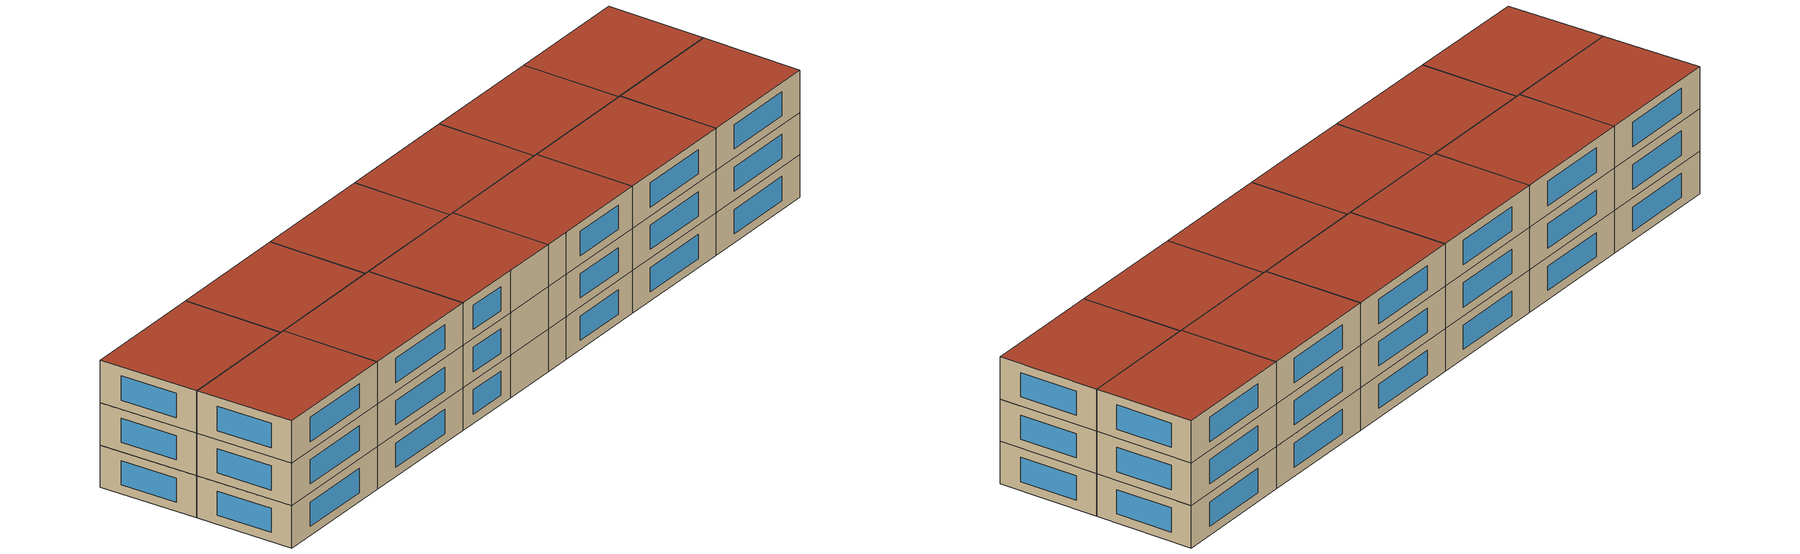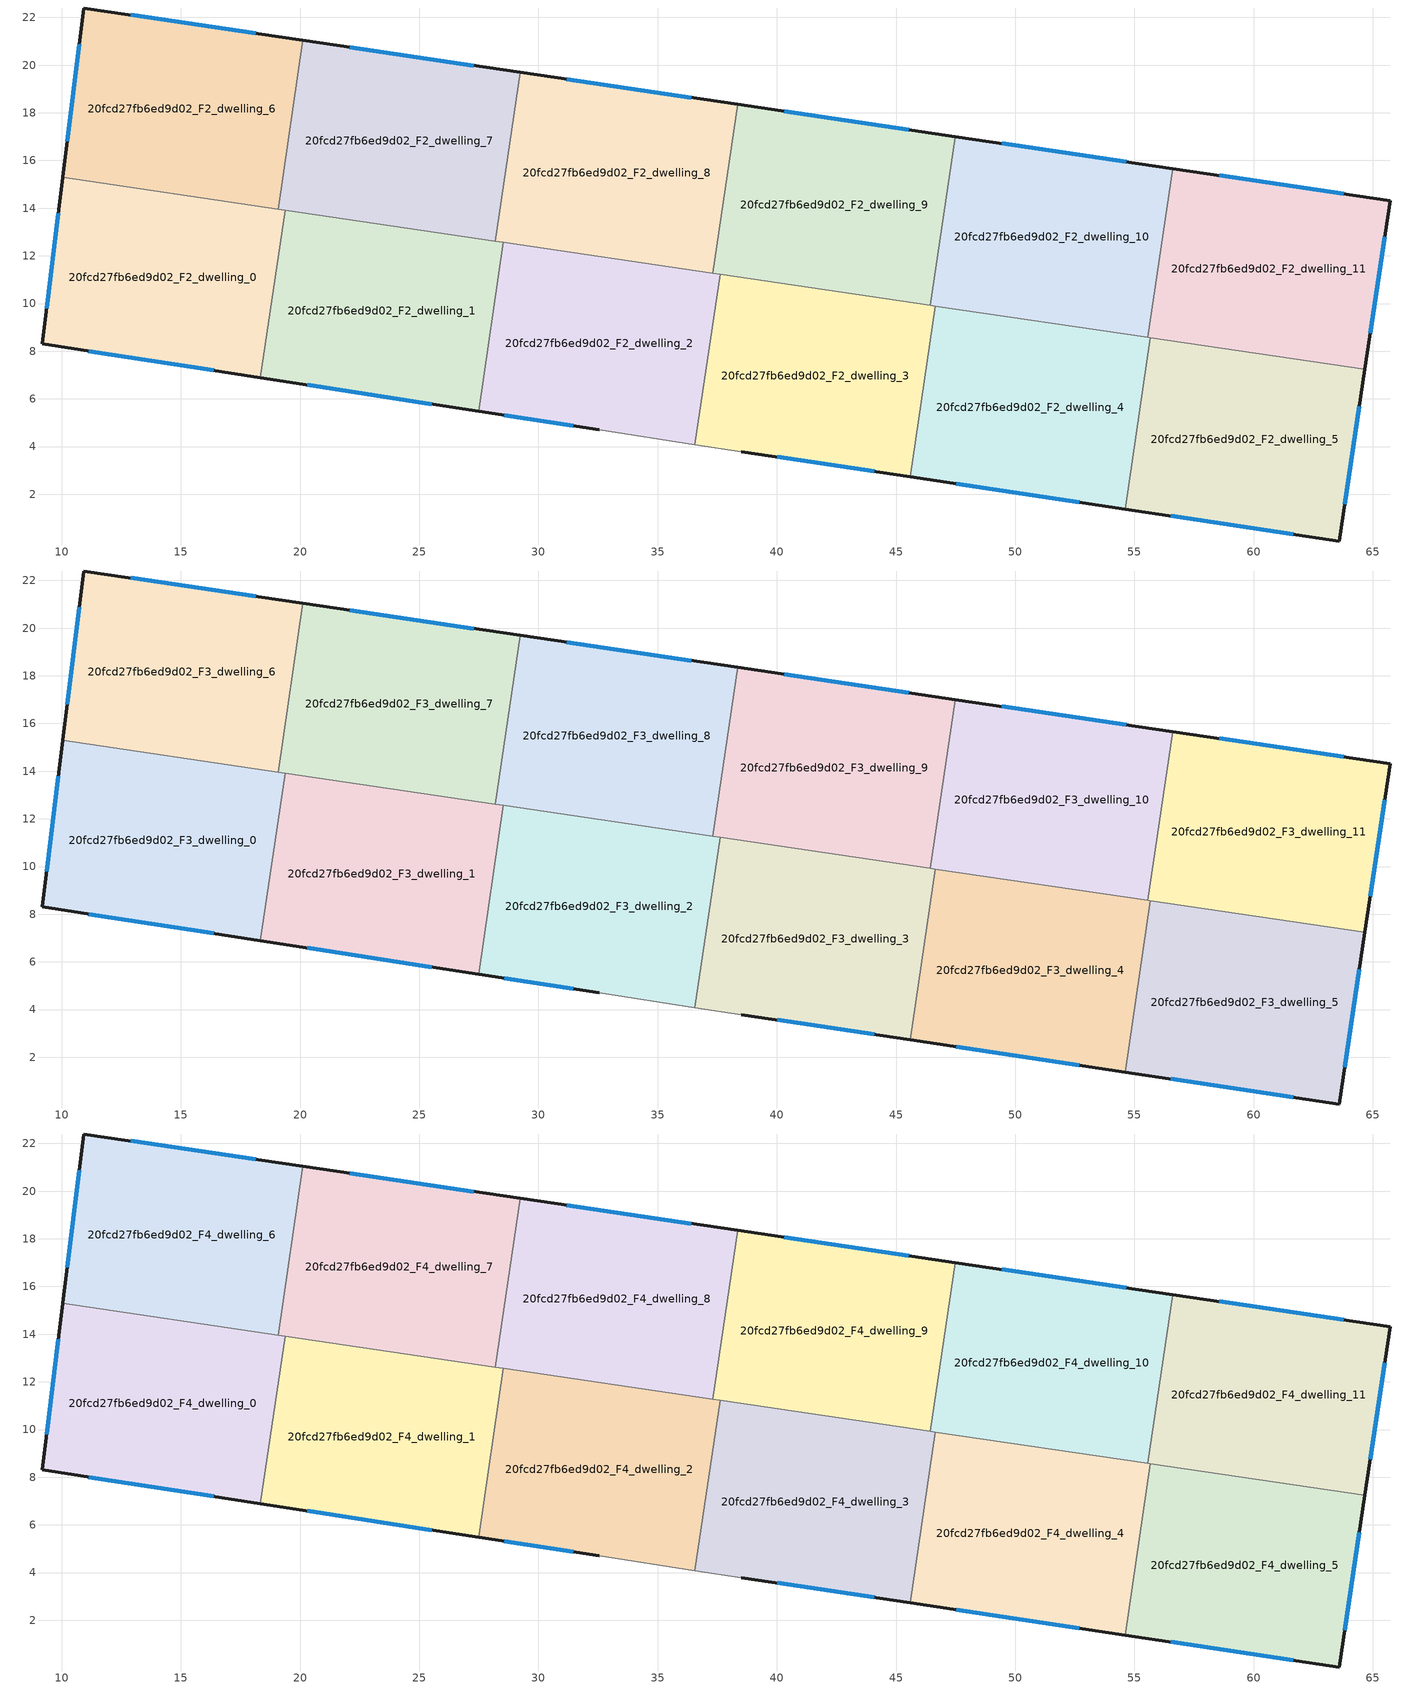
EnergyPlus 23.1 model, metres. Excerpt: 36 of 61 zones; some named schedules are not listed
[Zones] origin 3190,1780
20fcd27fb6ed9d02_F2_dwelling_0
 floor to 20fcd27fb6ed9d02_F1_dwelling_0 (EU_floor_Construction): 19.37,13.91 18.34,6.89 9.18,8.31 10.04,15.29 z6
 wall outside (EU_wall_Construction): 10.04,15.29 9.18,8.31 18.34,6.89 z6:9
 wall to 20fcd27fb6ed9d02_F2_dwelling_1 (EU_wall_Construction): 18.34,6.89 19.37,13.91 z6:9
 wall to 20fcd27fb6ed9d02_F2_dwelling_6 (EU_wall_Construction): 19.08,13.96 10.04,15.29 z6:9
 wall to 20fcd27fb6ed9d02_F2_dwelling_7 (EU_wall_Construction): 19.37,13.91 19.08,13.96 z6:9
 window (EU_Window_Construction): 11.14,8 16.38,7.2 / 9.86,13.79 9.37,9.8 z6.64:8.36
20fcd27fb6ed9d02_F2_dwelling_1
 floor to 20fcd27fb6ed9d02_F1_dwelling_1 (EU_floor_Construction): 28.53,12.56 27.49,5.48 18.34,6.89 19.37,13.91 z6
 wall outside (EU_wall_Construction): 18.34,6.89 27.49,5.48 z6:9
 wall to 20fcd27fb6ed9d02_F2_dwelling_2 (EU_wall_Construction): 27.49,5.48 28.53,12.56 z6:9
 wall to 20fcd27fb6ed9d02_F2_dwelling_7 (EU_wall_Construction): 28.2,12.61 19.37,13.91 z6:9
 wall to 20fcd27fb6ed9d02_F2_dwelling_8 (EU_wall_Construction): 28.53,12.56 28.2,12.61 z6:9
 window (EU_Window_Construction): 20.3,6.59 25.53,5.78 z6.64:8.36
20fcd27fb6ed9d02_F2_dwelling_10
 floor to 20fcd27fb6ed9d02_F1_dwelling_10 (EU_floor_Construction): 56.6,15.66 55.56,8.58 46.44,9.92 47.48,17.01 z6
 wall outside (EU_wall_Construction): 56.6,15.66 47.48,17.01 z6:9
 wall to 20fcd27fb6ed9d02_F2_dwelling_11 (EU_wall_Construction): 55.56,8.58 56.6,15.66 z6:9
 wall to 20fcd27fb6ed9d02_F2_dwelling_9 (EU_wall_Construction): 47.48,17.01 46.44,9.92 z6:9
 wall to 20fcd27fb6ed9d02_F2_dwelling_4 (EU_wall_Construction): 46.66,9.89 55.56,8.58 z6:9
 wall to 20fcd27fb6ed9d02_F2_dwelling_3 (EU_wall_Construction): 46.44,9.92 46.66,9.89 z6:9
 window (EU_Window_Construction): 54.65,15.95 49.44,16.72 z6.64:8.36
20fcd27fb6ed9d02_F2_dwelling_11
 floor to 20fcd27fb6ed9d02_F1_dwelling_11 (EU_floor_Construction): 65.73,14.32 64.67,7.24 55.56,8.58 56.6,15.66 z6
 wall outside (EU_wall_Construction): 64.67,7.24 65.73,14.32 56.6,15.66 z6:9
 wall to 20fcd27fb6ed9d02_F2_dwelling_5 (EU_wall_Construction): 55.67,8.56 64.67,7.24 z6:9
 wall to 20fcd27fb6ed9d02_F2_dwelling_4 (EU_wall_Construction): 55.56,8.58 55.67,8.56 z6:9
 window (EU_Window_Construction): 64.89,8.75 65.51,12.8 / 63.78,14.6 58.56,15.37 z6.64:8.36
20fcd27fb6ed9d02_F2_dwelling_2
 floor to 20fcd27fb6ed9d02_F1_dwelling_2 (EU_floor_Construction): 37.62,11.22 36.57,4.09 32.54,4.7 27.49,5.48 28.53,12.56 z6
 wall outside (EU_wall_Construction): 27.49,5.48 32.54,4.7 z6:9
 wall to 20fcd27fb6ed9d02_F2_dwelling_3 (EU_wall_Construction): 36.57,4.09 37.62,11.22 z6:9
 wall adiabatic (EU_wall_Construction): 32.54,4.7 36.57,4.09 z6:9
 wall to 20fcd27fb6ed9d02_F2_dwelling_8 (EU_wall_Construction): 37.32,11.27 28.53,12.56 z6:9
 wall to 20fcd27fb6ed9d02_F2_dwelling_9 (EU_wall_Construction): 37.62,11.22 37.32,11.27 z6:9
 window (EU_Window_Construction): 28.57,5.31 31.46,4.86 z6.64:8.36
20fcd27fb6ed9d02_F2_dwelling_3
 floor to 20fcd27fb6ed9d02_F1_dwelling_3 (EU_floor_Construction): 46.66,9.89 45.6,2.73 38.5,3.79 36.57,4.09 37.62,11.22 z6
 wall outside (EU_wall_Construction): 38.5,3.79 45.6,2.73 z6:9
 wall to 20fcd27fb6ed9d02_F2_dwelling_4 (EU_wall_Construction): 45.6,2.73 46.66,9.89 z6:9
 wall adiabatic (EU_wall_Construction): 36.57,4.09 38.5,3.79 z6:9
 wall to 20fcd27fb6ed9d02_F2_dwelling_9 (EU_wall_Construction): 46.44,9.92 37.62,11.22 z6:9
 window (EU_Window_Construction): 40.02,3.56 44.08,2.96 z6.64:8.36
20fcd27fb6ed9d02_F2_dwelling_4
 floor to 20fcd27fb6ed9d02_F1_dwelling_4 (EU_floor_Construction): 55.67,8.56 54.61,1.38 45.6,2.73 46.66,9.89 z6
 wall outside (EU_wall_Construction): 45.6,2.73 54.61,1.38 z6:9
 wall to 20fcd27fb6ed9d02_F2_dwelling_5 (EU_wall_Construction): 54.61,1.38 55.67,8.56 z6:9
 window (EU_Window_Construction): 47.53,2.44 52.68,1.67 z6.64:8.36
20fcd27fb6ed9d02_F2_dwelling_5
 floor to 20fcd27fb6ed9d02_F1_dwelling_5 (EU_floor_Construction): 64.67,7.24 63.58,0.04 54.61,1.38 55.67,8.56 z6
 wall outside (EU_wall_Construction): 54.61,1.38 63.58,0.04 64.67,7.24 z6:9
 window (EU_Window_Construction): 63.81,1.58 64.43,5.69 / 56.53,1.09 61.66,0.33 z6.64:8.36
20fcd27fb6ed9d02_F2_dwelling_6
 floor to 20fcd27fb6ed9d02_F1_dwelling_6 (EU_floor_Construction): 20.12,21.04 19.08,13.96 10.04,15.29 10.92,22.4 z6
 wall outside (EU_wall_Construction): 20.12,21.04 10.92,22.4 10.04,15.29 z6:9
 wall to 20fcd27fb6ed9d02_F2_dwelling_7 (EU_wall_Construction): 19.08,13.96 20.12,21.04 z6:9
 window (EU_Window_Construction): 10.73,20.87 10.23,16.81 / 18.15,21.33 12.89,22.11 z6.64:8.36
20fcd27fb6ed9d02_F2_dwelling_7
 floor to 20fcd27fb6ed9d02_F1_dwelling_7 (EU_floor_Construction): 29.24,19.7 28.2,12.61 19.08,13.96 20.12,21.04 z6
 wall outside (EU_wall_Construction): 29.24,19.7 20.12,21.04 z6:9
 wall to 20fcd27fb6ed9d02_F2_dwelling_8 (EU_wall_Construction): 28.2,12.61 29.24,19.7 z6:9
 window (EU_Window_Construction): 27.29,19.98 22.08,20.75 z6.64:8.36
20fcd27fb6ed9d02_F2_dwelling_8
 floor to 20fcd27fb6ed9d02_F1_dwelling_8 (EU_floor_Construction): 38.36,18.35 37.32,11.27 28.2,12.61 29.24,19.7 z6
 wall outside (EU_wall_Construction): 38.36,18.35 29.24,19.7 z6:9
 wall to 20fcd27fb6ed9d02_F2_dwelling_9 (EU_wall_Construction): 37.32,11.27 38.36,18.35 z6:9
 window (EU_Window_Construction): 36.41,18.64 31.2,19.41 z6.64:8.36
20fcd27fb6ed9d02_F2_dwelling_9
 floor to 20fcd27fb6ed9d02_F1_dwelling_9 (EU_floor_Construction): 47.48,17.01 46.44,9.92 37.32,11.27 38.36,18.35 z6
 wall outside (EU_wall_Construction): 47.48,17.01 38.36,18.35 z6:9
 window (EU_Window_Construction): 45.53,17.29 40.32,18.06 z6.64:8.36
20fcd27fb6ed9d02_F3_dwelling_0
 floor to 20fcd27fb6ed9d02_F2_dwelling_0 (EU_floor_Construction): 19.37,13.91 18.34,6.89 9.18,8.31 10.04,15.29 z9
 wall outside (EU_wall_Construction): 10.04,15.29 9.18,8.31 18.34,6.89 z9:12
 wall to 20fcd27fb6ed9d02_F3_dwelling_1 (EU_wall_Construction): 18.34,6.89 19.37,13.91 z9:12
 wall to 20fcd27fb6ed9d02_F3_dwelling_6 (EU_wall_Construction): 19.08,13.96 10.04,15.29 z9:12
 wall to 20fcd27fb6ed9d02_F3_dwelling_7 (EU_wall_Construction): 19.37,13.91 19.08,13.96 z9:12
 window (EU_Window_Construction): 11.14,8 16.38,7.2 / 9.86,13.79 9.37,9.8 z9.64:11.36
20fcd27fb6ed9d02_F3_dwelling_1
 floor to 20fcd27fb6ed9d02_F2_dwelling_1 (EU_floor_Construction): 28.53,12.56 27.49,5.48 18.34,6.89 19.37,13.91 z9
 wall outside (EU_wall_Construction): 18.34,6.89 27.49,5.48 z9:12
 wall to 20fcd27fb6ed9d02_F3_dwelling_2 (EU_wall_Construction): 27.49,5.48 28.53,12.56 z9:12
 wall to 20fcd27fb6ed9d02_F3_dwelling_7 (EU_wall_Construction): 28.2,12.61 19.37,13.91 z9:12
 wall to 20fcd27fb6ed9d02_F3_dwelling_8 (EU_wall_Construction): 28.53,12.56 28.2,12.61 z9:12
 window (EU_Window_Construction): 20.3,6.59 25.53,5.78 z9.64:11.36
20fcd27fb6ed9d02_F3_dwelling_10
 floor to 20fcd27fb6ed9d02_F2_dwelling_10 (EU_floor_Construction): 56.6,15.66 55.56,8.58 46.44,9.92 47.48,17.01 z9
 wall outside (EU_wall_Construction): 56.6,15.66 47.48,17.01 z9:12
 wall to 20fcd27fb6ed9d02_F3_dwelling_11 (EU_wall_Construction): 55.56,8.58 56.6,15.66 z9:12
 wall to 20fcd27fb6ed9d02_F3_dwelling_9 (EU_wall_Construction): 47.48,17.01 46.44,9.92 z9:12
 wall to 20fcd27fb6ed9d02_F3_dwelling_4 (EU_wall_Construction): 46.66,9.89 55.56,8.58 z9:12
 wall to 20fcd27fb6ed9d02_F3_dwelling_3 (EU_wall_Construction): 46.44,9.92 46.66,9.89 z9:12
 window (EU_Window_Construction): 54.65,15.95 49.44,16.72 z9.64:11.36
20fcd27fb6ed9d02_F3_dwelling_11
 floor to 20fcd27fb6ed9d02_F2_dwelling_11 (EU_floor_Construction): 65.73,14.32 64.67,7.24 55.56,8.58 56.6,15.66 z9
 wall outside (EU_wall_Construction): 64.67,7.24 65.73,14.32 56.6,15.66 z9:12
 wall to 20fcd27fb6ed9d02_F3_dwelling_5 (EU_wall_Construction): 55.67,8.56 64.67,7.24 z9:12
 wall to 20fcd27fb6ed9d02_F3_dwelling_4 (EU_wall_Construction): 55.56,8.58 55.67,8.56 z9:12
 window (EU_Window_Construction): 64.89,8.75 65.51,12.8 / 63.78,14.6 58.56,15.37 z9.64:11.36
20fcd27fb6ed9d02_F3_dwelling_2
 floor to 20fcd27fb6ed9d02_F2_dwelling_2 (EU_floor_Construction): 37.62,11.22 36.57,4.09 32.54,4.7 27.49,5.48 28.53,12.56 z9
 wall outside (EU_wall_Construction): 27.49,5.48 32.54,4.7 z9:12
 wall to 20fcd27fb6ed9d02_F3_dwelling_3 (EU_wall_Construction): 36.57,4.09 37.62,11.22 z9:12
 wall adiabatic (EU_wall_Construction): 32.54,4.7 36.57,4.09 z9:12
 wall to 20fcd27fb6ed9d02_F3_dwelling_8 (EU_wall_Construction): 37.32,11.27 28.53,12.56 z9:12
 wall to 20fcd27fb6ed9d02_F3_dwelling_9 (EU_wall_Construction): 37.62,11.22 37.32,11.27 z9:12
 window (EU_Window_Construction): 28.57,5.31 31.46,4.86 z9.64:11.36
20fcd27fb6ed9d02_F3_dwelling_3
 floor to 20fcd27fb6ed9d02_F2_dwelling_3 (EU_floor_Construction): 46.66,9.89 45.6,2.73 38.5,3.79 36.57,4.09 37.62,11.22 z9
 wall outside (EU_wall_Construction): 38.5,3.79 45.6,2.73 z9:12
 wall to 20fcd27fb6ed9d02_F3_dwelling_4 (EU_wall_Construction): 45.6,2.73 46.66,9.89 z9:12
 wall adiabatic (EU_wall_Construction): 36.57,4.09 38.5,3.79 z9:12
 wall to 20fcd27fb6ed9d02_F3_dwelling_9 (EU_wall_Construction): 46.44,9.92 37.62,11.22 z9:12
 window (EU_Window_Construction): 40.02,3.56 44.08,2.96 z9.64:11.36
20fcd27fb6ed9d02_F3_dwelling_4
 floor to 20fcd27fb6ed9d02_F2_dwelling_4 (EU_floor_Construction): 55.67,8.56 54.61,1.38 45.6,2.73 46.66,9.89 z9
 wall outside (EU_wall_Construction): 45.6,2.73 54.61,1.38 z9:12
 wall to 20fcd27fb6ed9d02_F3_dwelling_5 (EU_wall_Construction): 54.61,1.38 55.67,8.56 z9:12
 window (EU_Window_Construction): 47.53,2.44 52.68,1.67 z9.64:11.36
20fcd27fb6ed9d02_F3_dwelling_5
 floor to 20fcd27fb6ed9d02_F2_dwelling_5 (EU_floor_Construction): 64.67,7.24 63.58,0.04 54.61,1.38 55.67,8.56 z9
 wall outside (EU_wall_Construction): 54.61,1.38 63.58,0.04 64.67,7.24 z9:12
 window (EU_Window_Construction): 63.81,1.58 64.43,5.69 / 56.53,1.09 61.66,0.33 z9.64:11.36
20fcd27fb6ed9d02_F3_dwelling_6
 floor to 20fcd27fb6ed9d02_F2_dwelling_6 (EU_floor_Construction): 20.12,21.04 19.08,13.96 10.04,15.29 10.92,22.4 z9
 wall outside (EU_wall_Construction): 20.12,21.04 10.92,22.4 10.04,15.29 z9:12
 wall to 20fcd27fb6ed9d02_F3_dwelling_7 (EU_wall_Construction): 19.08,13.96 20.12,21.04 z9:12
 window (EU_Window_Construction): 10.73,20.87 10.23,16.81 / 18.15,21.33 12.89,22.11 z9.64:11.36
20fcd27fb6ed9d02_F3_dwelling_7
 floor to 20fcd27fb6ed9d02_F2_dwelling_7 (EU_floor_Construction): 29.24,19.7 28.2,12.61 19.08,13.96 20.12,21.04 z9
 wall outside (EU_wall_Construction): 29.24,19.7 20.12,21.04 z9:12
 wall to 20fcd27fb6ed9d02_F3_dwelling_8 (EU_wall_Construction): 28.2,12.61 29.24,19.7 z9:12
 window (EU_Window_Construction): 27.29,19.98 22.08,20.75 z9.64:11.36
20fcd27fb6ed9d02_F3_dwelling_8
 floor to 20fcd27fb6ed9d02_F2_dwelling_8 (EU_floor_Construction): 38.36,18.35 37.32,11.27 28.2,12.61 29.24,19.7 z9
 wall outside (EU_wall_Construction): 38.36,18.35 29.24,19.7 z9:12
 wall to 20fcd27fb6ed9d02_F3_dwelling_9 (EU_wall_Construction): 37.32,11.27 38.36,18.35 z9:12
 window (EU_Window_Construction): 36.41,18.64 31.2,19.41 z9.64:11.36
20fcd27fb6ed9d02_F3_dwelling_9
 floor to 20fcd27fb6ed9d02_F2_dwelling_9 (EU_floor_Construction): 47.48,17.01 46.44,9.92 37.32,11.27 38.36,18.35 z9
 wall outside (EU_wall_Construction): 47.48,17.01 38.36,18.35 z9:12
 window (EU_Window_Construction): 45.53,17.29 40.32,18.06 z9.64:11.36
20fcd27fb6ed9d02_F4_dwelling_0
 floor to 20fcd27fb6ed9d02_F3_dwelling_0 (EU_floor_Construction): 19.37,13.91 18.34,6.89 9.18,8.31 10.04,15.29 z12
 wall outside (EU_wall_Construction): 10.04,15.29 9.18,8.31 18.34,6.89 z12:15
 wall to 20fcd27fb6ed9d02_F4_dwelling_1 (EU_wall_Construction): 18.34,6.89 19.37,13.91 z12:15
 wall to 20fcd27fb6ed9d02_F4_dwelling_6 (EU_wall_Construction): 19.08,13.96 10.04,15.29 z12:15
 wall to 20fcd27fb6ed9d02_F4_dwelling_7 (EU_wall_Construction): 19.37,13.91 19.08,13.96 z12:15
 window (EU_Window_Construction): 11.14,8 16.38,7.2 / 9.86,13.79 9.37,9.8 z12.64:14.36
 roof outside (EU_roof_Construction): 18.34,6.89 19.37,13.91 10.04,15.29 9.18,8.31 z15
20fcd27fb6ed9d02_F4_dwelling_1
 floor to 20fcd27fb6ed9d02_F3_dwelling_1 (EU_floor_Construction): 28.53,12.56 27.49,5.48 18.34,6.89 19.37,13.91 z12
 wall outside (EU_wall_Construction): 18.34,6.89 27.49,5.48 z12:15
 wall to 20fcd27fb6ed9d02_F4_dwelling_2 (EU_wall_Construction): 27.49,5.48 28.53,12.56 z12:15
 wall to 20fcd27fb6ed9d02_F4_dwelling_7 (EU_wall_Construction): 28.2,12.61 19.37,13.91 z12:15
 wall to 20fcd27fb6ed9d02_F4_dwelling_8 (EU_wall_Construction): 28.53,12.56 28.2,12.61 z12:15
 window (EU_Window_Construction): 20.3,6.59 25.53,5.78 z12.64:14.36
 roof outside (EU_roof_Construction): 27.49,5.48 28.53,12.56 19.37,13.91 18.34,6.89 z15
20fcd27fb6ed9d02_F4_dwelling_10
 floor to 20fcd27fb6ed9d02_F3_dwelling_10 (EU_floor_Construction): 56.6,15.66 55.56,8.58 46.44,9.92 47.48,17.01 z12
 wall outside (EU_wall_Construction): 56.6,15.66 47.48,17.01 z12:15
 wall to 20fcd27fb6ed9d02_F4_dwelling_11 (EU_wall_Construction): 55.56,8.58 56.6,15.66 z12:15
 wall to 20fcd27fb6ed9d02_F4_dwelling_9 (EU_wall_Construction): 47.48,17.01 46.44,9.92 z12:15
 wall to 20fcd27fb6ed9d02_F4_dwelling_4 (EU_wall_Construction): 46.66,9.89 55.56,8.58 z12:15
 wall to 20fcd27fb6ed9d02_F4_dwelling_3 (EU_wall_Construction): 46.44,9.92 46.66,9.89 z12:15
 window (EU_Window_Construction): 54.65,15.95 49.44,16.72 z12.64:14.36
 roof outside (EU_roof_Construction): 55.56,8.58 56.6,15.66 47.48,17.01 46.44,9.92 z15
20fcd27fb6ed9d02_F4_dwelling_11
 floor to 20fcd27fb6ed9d02_F3_dwelling_11 (EU_floor_Construction): 65.73,14.32 64.67,7.24 55.56,8.58 56.6,15.66 z12
 wall outside (EU_wall_Construction): 64.67,7.24 65.73,14.32 56.6,15.66 z12:15
 wall to 20fcd27fb6ed9d02_F4_dwelling_5 (EU_wall_Construction): 55.67,8.56 64.67,7.24 z12:15
 wall to 20fcd27fb6ed9d02_F4_dwelling_4 (EU_wall_Construction): 55.56,8.58 55.67,8.56 z12:15
 window (EU_Window_Construction): 64.89,8.75 65.51,12.8 / 63.78,14.6 58.56,15.37 z12.64:14.36
 roof outside (EU_roof_Construction): 64.67,7.24 65.73,14.32 56.6,15.66 55.56,8.58 z15
20fcd27fb6ed9d02_F4_dwelling_2
 floor to 20fcd27fb6ed9d02_F3_dwelling_2 (EU_floor_Construction): 37.62,11.22 36.57,4.09 32.54,4.7 27.49,5.48 28.53,12.56 z12
 wall outside (EU_wall_Construction): 27.49,5.48 32.54,4.7 z12:15
 wall to 20fcd27fb6ed9d02_F4_dwelling_3 (EU_wall_Construction): 36.57,4.09 37.62,11.22 z12:15
 wall adiabatic (EU_wall_Construction): 32.54,4.7 36.57,4.09 z12:15
 wall to 20fcd27fb6ed9d02_F4_dwelling_8 (EU_wall_Construction): 37.32,11.27 28.53,12.56 z12:15
 wall to 20fcd27fb6ed9d02_F4_dwelling_9 (EU_wall_Construction): 37.62,11.22 37.32,11.27 z12:15
 window (EU_Window_Construction): 28.57,5.31 31.46,4.86 z12.64:14.36
 roof outside (EU_roof_Construction): 36.57,4.09 37.62,11.22 28.53,12.56 27.49,5.48 32.54,4.7 z15
20fcd27fb6ed9d02_F4_dwelling_3
 floor to 20fcd27fb6ed9d02_F3_dwelling_3 (EU_floor_Construction): 46.66,9.89 45.6,2.73 38.5,3.79 36.57,4.09 37.62,11.22 z12
 wall outside (EU_wall_Construction): 38.5,3.79 45.6,2.73 z12:15
 wall to 20fcd27fb6ed9d02_F4_dwelling_4 (EU_wall_Construction): 45.6,2.73 46.66,9.89 z12:15
 wall adiabatic (EU_wall_Construction): 36.57,4.09 38.5,3.79 z12:15
 wall to 20fcd27fb6ed9d02_F4_dwelling_9 (EU_wall_Construction): 46.44,9.92 37.62,11.22 z12:15
 window (EU_Window_Construction): 40.02,3.56 44.08,2.96 z12.64:14.36
 roof outside (EU_roof_Construction): 45.6,2.73 46.66,9.89 37.62,11.22 36.57,4.09 38.5,3.79 z15
20fcd27fb6ed9d02_F4_dwelling_4
 floor to 20fcd27fb6ed9d02_F3_dwelling_4 (EU_floor_Construction): 55.67,8.56 54.61,1.38 45.6,2.73 46.66,9.89 z12
 wall outside (EU_wall_Construction): 45.6,2.73 54.61,1.38 z12:15
 wall to 20fcd27fb6ed9d02_F4_dwelling_5 (EU_wall_Construction): 54.61,1.38 55.67,8.56 z12:15
 window (EU_Window_Construction): 47.53,2.44 52.68,1.67 z12.64:14.36
 roof outside (EU_roof_Construction): 54.61,1.38 55.67,8.56 46.66,9.89 45.6,2.73 z15
20fcd27fb6ed9d02_F4_dwelling_5
 floor to 20fcd27fb6ed9d02_F3_dwelling_5 (EU_floor_Construction): 64.67,7.24 63.58,0.04 54.61,1.38 55.67,8.56 z12
 wall outside (EU_wall_Construction): 54.61,1.38 63.58,0.04 64.67,7.24 z12:15
 window (EU_Window_Construction): 63.81,1.58 64.43,5.69 / 56.53,1.09 61.66,0.33 z12.64:14.36
 roof outside (EU_roof_Construction): 63.58,0.04 64.67,7.24 55.67,8.56 54.61,1.38 z15
20fcd27fb6ed9d02_F4_dwelling_6
 floor to 20fcd27fb6ed9d02_F3_dwelling_6 (EU_floor_Construction): 20.12,21.04 19.08,13.96 10.04,15.29 10.92,22.4 z12
 wall outside (EU_wall_Construction): 20.12,21.04 10.92,22.4 10.04,15.29 z12:15
 wall to 20fcd27fb6ed9d02_F4_dwelling_7 (EU_wall_Construction): 19.08,13.96 20.12,21.04 z12:15
 window (EU_Window_Construction): 10.73,20.87 10.23,16.81 / 18.15,21.33 12.89,22.11 z12.64:14.36
 roof outside (EU_roof_Construction): 19.08,13.96 20.12,21.04 10.92,22.4 10.04,15.29 z15
20fcd27fb6ed9d02_F4_dwelling_7
 floor to 20fcd27fb6ed9d02_F3_dwelling_7 (EU_floor_Construction): 29.24,19.7 28.2,12.61 19.08,13.96 20.12,21.04 z12
 wall outside (EU_wall_Construction): 29.24,19.7 20.12,21.04 z12:15
 wall to 20fcd27fb6ed9d02_F4_dwelling_8 (EU_wall_Construction): 28.2,12.61 29.24,19.7 z12:15
 window (EU_Window_Construction): 27.29,19.98 22.08,20.75 z12.64:14.36
 roof outside (EU_roof_Construction): 28.2,12.61 29.24,19.7 20.12,21.04 19.08,13.96 z15
20fcd27fb6ed9d02_F4_dwelling_8
 floor to 20fcd27fb6ed9d02_F3_dwelling_8 (EU_floor_Construction): 38.36,18.35 37.32,11.27 28.2,12.61 29.24,19.7 z12
 wall outside (EU_wall_Construction): 38.36,18.35 29.24,19.7 z12:15
 wall to 20fcd27fb6ed9d02_F4_dwelling_9 (EU_wall_Construction): 37.32,11.27 38.36,18.35 z12:15
 window (EU_Window_Construction): 36.41,18.64 31.2,19.41 z12.64:14.36
 roof outside (EU_roof_Construction): 37.32,11.27 38.36,18.35 29.24,19.7 28.2,12.61 z15
20fcd27fb6ed9d02_F4_dwelling_9
 floor to 20fcd27fb6ed9d02_F3_dwelling_9 (EU_floor_Construction): 47.48,17.01 46.44,9.92 37.32,11.27 38.36,18.35 z12
 wall outside (EU_wall_Construction): 47.48,17.01 38.36,18.35 z12:15
 window (EU_Window_Construction): 45.53,17.29 40.32,18.06 z12.64:14.36
 roof outside (EU_roof_Construction): 46.44,9.92 47.48,17.01 38.36,18.35 37.32,11.27 z15
[Building]
EU S2 Campaign: North Axis=0; Terrain=City; Solar Distribution=FullExterior
[Site:Location]
Yerevan-Zvartnots.Intl.AP: Latitude=40.15; Longitude=44.383; Time Zone=4; Elevation=854
[SizingPeriod:WeatherFileDays]
AnnualSizingPeriod: Begin Month=1; Begin Day of Month=1; End Month=12; End Day of Month=31; Day of Week for Start Day=Monday; Use Weather File Daylight Saving Period=No; Use Weather File Rain and Snow Indicators=No
[MATERIAL]
EU_InternalMass_Material: Roughness=MediumRough; Thickness=0.1; Conductivity=1; Density=1800; Specific Heat=900; Thermal Absorptance=0.9; Solar Absorptance=0.7; Visible Absorptance=0.7
[MATERIAL:NOMASS] Roughness=MediumRough; Thermal Absorptance=0.9; Solar Absorptance=0.7; Visible Absorptance=0.7
Name | Thermal Resistance
EU_wall_NoMass | 1.05043
EU_roof_NoMass | 1.45357
EU_floor_NoMass | 0.478065
[WINDOWMATERIAL:SIMPLEGLAZINGSYSTEM]
EU_Window_SimpleGlazing: UFactor=2.5566; Solar Heat Gain Coefficient=0.75; Visible Transmittance=0.75
[CONSTRUCTION]
EU_wall_Construction: EU_wall_NoMass
EU_roof_Construction: EU_roof_NoMass
EU_floor_Construction: EU_floor_NoMass
EU_Window_Construction: EU_Window_SimpleGlazing
EU_InternalMass_Construction: EU_InternalMass_Material
[ZONE] Type=1; Multiplier=1; Ceiling Height=autocalculate; Floor Area=autocalculate; Part of Total Floor Area=Yes
Name | Volume
20fcd27fb6ed9d02_F2_dwelling_0; 20fcd27fb6ed9d02_F3_dwelling_0; 20fcd27fb6ed9d02_F4_dwelling_0; 20fcd27fb6ed9d02_F2_dwelling_10; 20fcd27fb6ed9d02_F3_dwelling_10; 20fcd27fb6ed9d02_F4_dwelling_10; 20fcd27fb6ed9d02_F2_dwelling_8; 20fcd27fb6ed9d02_F3_dwelling_8; 20fcd27fb6ed9d02_F4_dwelling_8 | 198.022
20fcd27fb6ed9d02_F2_dwelling_1; 20fcd27fb6ed9d02_F3_dwelling_1; 20fcd27fb6ed9d02_F4_dwelling_1 | 198.021
20fcd27fb6ed9d02_F2_dwelling_11; 20fcd27fb6ed9d02_F3_dwelling_11; 20fcd27fb6ed9d02_F4_dwelling_11 | 198.026
20fcd27fb6ed9d02_F2_dwelling_2; 20fcd27fb6ed9d02_F3_dwelling_2; 20fcd27fb6ed9d02_F4_dwelling_2; 20fcd27fb6ed9d02_F2_dwelling_3; 20fcd27fb6ed9d02_F3_dwelling_3; 20fcd27fb6ed9d02_F4_dwelling_3 | 198.037
20fcd27fb6ed9d02_F2_dwelling_4; 20fcd27fb6ed9d02_F3_dwelling_4; 20fcd27fb6ed9d02_F4_dwelling_4 | 198.036
20fcd27fb6ed9d02_F2_dwelling_5; 20fcd27fb6ed9d02_F3_dwelling_5; 20fcd27fb6ed9d02_F4_dwelling_5 | 198.029
20fcd27fb6ed9d02_F2_dwelling_6; 20fcd27fb6ed9d02_F3_dwelling_6; 20fcd27fb6ed9d02_F4_dwelling_6 | 198.011
20fcd27fb6ed9d02_F2_dwelling_7; 20fcd27fb6ed9d02_F3_dwelling_7; 20fcd27fb6ed9d02_F4_dwelling_7 | 198.04
20fcd27fb6ed9d02_F2_dwelling_9; 20fcd27fb6ed9d02_F3_dwelling_9; 20fcd27fb6ed9d02_F4_dwelling_9 | 198.028
[INTERNALMASS] Construction=EU_InternalMass_Construction
Name | Zone or ZoneList | Surface Area
20fcd27fb6ed9d02_F2_dwelling_0_EU_InternalMass | 20fcd27fb6ed9d02_F2_dwelling_0 | 66.0072
20fcd27fb6ed9d02_F2_dwelling_1_EU_InternalMass | 20fcd27fb6ed9d02_F2_dwelling_1 | 66.0072
20fcd27fb6ed9d02_F2_dwelling_2_EU_InternalMass | 20fcd27fb6ed9d02_F2_dwelling_2 | 66.0126
20fcd27fb6ed9d02_F2_dwelling_3_EU_InternalMass | 20fcd27fb6ed9d02_F2_dwelling_3 | 66.0125
20fcd27fb6ed9d02_F2_dwelling_4_EU_InternalMass | 20fcd27fb6ed9d02_F2_dwelling_4 | 66.012
20fcd27fb6ed9d02_F2_dwelling_5_EU_InternalMass | 20fcd27fb6ed9d02_F2_dwelling_5 | 66.0095
20fcd27fb6ed9d02_F2_dwelling_6_EU_InternalMass | 20fcd27fb6ed9d02_F2_dwelling_6 | 66.0037
20fcd27fb6ed9d02_F2_dwelling_7_EU_InternalMass | 20fcd27fb6ed9d02_F2_dwelling_7 | 66.0134
20fcd27fb6ed9d02_F2_dwelling_8_EU_InternalMass | 20fcd27fb6ed9d02_F2_dwelling_8 | 66.0074
20fcd27fb6ed9d02_F2_dwelling_9_EU_InternalMass | 20fcd27fb6ed9d02_F2_dwelling_9 | 66.0092
20fcd27fb6ed9d02_F2_dwelling_10_EU_InternalMass | 20fcd27fb6ed9d02_F2_dwelling_10 | 66.0074
20fcd27fb6ed9d02_F2_dwelling_11_EU_InternalMass | 20fcd27fb6ed9d02_F2_dwelling_11 | 66.0084
20fcd27fb6ed9d02_F3_dwelling_0_EU_InternalMass | 20fcd27fb6ed9d02_F3_dwelling_0 | 66.0072
20fcd27fb6ed9d02_F3_dwelling_1_EU_InternalMass | 20fcd27fb6ed9d02_F3_dwelling_1 | 66.0072
20fcd27fb6ed9d02_F3_dwelling_2_EU_InternalMass | 20fcd27fb6ed9d02_F3_dwelling_2 | 66.0126
20fcd27fb6ed9d02_F3_dwelling_3_EU_InternalMass | 20fcd27fb6ed9d02_F3_dwelling_3 | 66.0125
20fcd27fb6ed9d02_F3_dwelling_4_EU_InternalMass | 20fcd27fb6ed9d02_F3_dwelling_4 | 66.012
20fcd27fb6ed9d02_F3_dwelling_5_EU_InternalMass | 20fcd27fb6ed9d02_F3_dwelling_5 | 66.0095
20fcd27fb6ed9d02_F3_dwelling_6_EU_InternalMass | 20fcd27fb6ed9d02_F3_dwelling_6 | 66.0037
20fcd27fb6ed9d02_F3_dwelling_7_EU_InternalMass | 20fcd27fb6ed9d02_F3_dwelling_7 | 66.0134
20fcd27fb6ed9d02_F3_dwelling_8_EU_InternalMass | 20fcd27fb6ed9d02_F3_dwelling_8 | 66.0074
20fcd27fb6ed9d02_F3_dwelling_9_EU_InternalMass | 20fcd27fb6ed9d02_F3_dwelling_9 | 66.0092
20fcd27fb6ed9d02_F3_dwelling_10_EU_InternalMass | 20fcd27fb6ed9d02_F3_dwelling_10 | 66.0074
20fcd27fb6ed9d02_F3_dwelling_11_EU_InternalMass | 20fcd27fb6ed9d02_F3_dwelling_11 | 66.0084
20fcd27fb6ed9d02_F4_dwelling_0_EU_InternalMass | 20fcd27fb6ed9d02_F4_dwelling_0 | 66.0072
20fcd27fb6ed9d02_F4_dwelling_1_EU_InternalMass | 20fcd27fb6ed9d02_F4_dwelling_1 | 66.0072
20fcd27fb6ed9d02_F4_dwelling_2_EU_InternalMass | 20fcd27fb6ed9d02_F4_dwelling_2 | 66.0126
20fcd27fb6ed9d02_F4_dwelling_3_EU_InternalMass | 20fcd27fb6ed9d02_F4_dwelling_3 | 66.0125
20fcd27fb6ed9d02_F4_dwelling_4_EU_InternalMass | 20fcd27fb6ed9d02_F4_dwelling_4 | 66.012
20fcd27fb6ed9d02_F4_dwelling_5_EU_InternalMass | 20fcd27fb6ed9d02_F4_dwelling_5 | 66.0095
20fcd27fb6ed9d02_F4_dwelling_6_EU_InternalMass | 20fcd27fb6ed9d02_F4_dwelling_6 | 66.0037
20fcd27fb6ed9d02_F4_dwelling_7_EU_InternalMass | 20fcd27fb6ed9d02_F4_dwelling_7 | 66.0134
20fcd27fb6ed9d02_F4_dwelling_8_EU_InternalMass | 20fcd27fb6ed9d02_F4_dwelling_8 | 66.0074
20fcd27fb6ed9d02_F4_dwelling_9_EU_InternalMass | 20fcd27fb6ed9d02_F4_dwelling_9 | 66.0092
20fcd27fb6ed9d02_F4_dwelling_10_EU_InternalMass | 20fcd27fb6ed9d02_F4_dwelling_10 | 66.0074
20fcd27fb6ed9d02_F4_dwelling_11_EU_InternalMass | 20fcd27fb6ed9d02_F4_dwelling_11 | 66.0084
[OTHEREQUIPMENT] Fuel Type=Electricity; Design Level Calculation Method=Watts/Area; Power per Zone Floor Area=1; Fraction Latent=0; Fraction Radiant=0; Fraction Lost=0; Carbon Dioxide Generation Rate=0; EndUse Subcategory=EU_Step8_InternalGains
Name | Zone or ZoneList or Space or SpaceList | Schedule
EU_Step8_InternalGain_20fcd27fb6ed9d02_F2_dwelling_0_f000 | 20fcd27fb6ed9d02_F2_dwelling_0 | EU_Step8_GainSchedule_20fcd27fb6ed9d02_F2_dwelling_0_f000
EU_Step8_InternalGain_20fcd27fb6ed9d02_F2_dwelling_1_f000 | 20fcd27fb6ed9d02_F2_dwelling_1 | EU_Step8_GainSchedule_20fcd27fb6ed9d02_F2_dwelling_1_f000
EU_Step8_InternalGain_20fcd27fb6ed9d02_F2_dwelling_2_f000 | 20fcd27fb6ed9d02_F2_dwelling_2 | EU_Step8_GainSchedule_20fcd27fb6ed9d02_F2_dwelling_2_f000
EU_Step8_InternalGain_20fcd27fb6ed9d02_F2_dwelling_3_f000 | 20fcd27fb6ed9d02_F2_dwelling_3 | EU_Step8_GainSchedule_20fcd27fb6ed9d02_F2_dwelling_3_f000
EU_Step8_InternalGain_20fcd27fb6ed9d02_F2_dwelling_4_f000 | 20fcd27fb6ed9d02_F2_dwelling_4 | EU_Step8_GainSchedule_20fcd27fb6ed9d02_F2_dwelling_4_f000
EU_Step8_InternalGain_20fcd27fb6ed9d02_F2_dwelling_5_f000 | 20fcd27fb6ed9d02_F2_dwelling_5 | EU_Step8_GainSchedule_20fcd27fb6ed9d02_F2_dwelling_5_f000
EU_Step8_InternalGain_20fcd27fb6ed9d02_F2_dwelling_6_f000 | 20fcd27fb6ed9d02_F2_dwelling_6 | EU_Step8_GainSchedule_20fcd27fb6ed9d02_F2_dwelling_6_f000
EU_Step8_InternalGain_20fcd27fb6ed9d02_F2_dwelling_7_f000 | 20fcd27fb6ed9d02_F2_dwelling_7 | EU_Step8_GainSchedule_20fcd27fb6ed9d02_F2_dwelling_7_f000
EU_Step8_InternalGain_20fcd27fb6ed9d02_F2_dwelling_8_f000 | 20fcd27fb6ed9d02_F2_dwelling_8 | EU_Step8_GainSchedule_20fcd27fb6ed9d02_F2_dwelling_8_f000
EU_Step8_InternalGain_20fcd27fb6ed9d02_F2_dwelling_9_f000 | 20fcd27fb6ed9d02_F2_dwelling_9 | EU_Step8_GainSchedule_20fcd27fb6ed9d02_F2_dwelling_9_f000
EU_Step8_InternalGain_20fcd27fb6ed9d02_F2_dwelling_10_f000 | 20fcd27fb6ed9d02_F2_dwelling_10 | EU_Step8_GainSchedule_20fcd27fb6ed9d02_F2_dwelling_10_f000
EU_Step8_InternalGain_20fcd27fb6ed9d02_F2_dwelling_11_f000 | 20fcd27fb6ed9d02_F2_dwelling_11 | EU_Step8_GainSchedule_20fcd27fb6ed9d02_F2_dwelling_11_f000
EU_Step8_InternalGain_20fcd27fb6ed9d02_F3_dwelling_0_f000 | 20fcd27fb6ed9d02_F3_dwelling_0 | EU_Step8_GainSchedule_20fcd27fb6ed9d02_F3_dwelling_0_f000
EU_Step8_InternalGain_20fcd27fb6ed9d02_F3_dwelling_1_f000 | 20fcd27fb6ed9d02_F3_dwelling_1 | EU_Step8_GainSchedule_20fcd27fb6ed9d02_F3_dwelling_1_f000
EU_Step8_InternalGain_20fcd27fb6ed9d02_F3_dwelling_2_f000 | 20fcd27fb6ed9d02_F3_dwelling_2 | EU_Step8_GainSchedule_20fcd27fb6ed9d02_F3_dwelling_2_f000
EU_Step8_InternalGain_20fcd27fb6ed9d02_F3_dwelling_3_f000 | 20fcd27fb6ed9d02_F3_dwelling_3 | EU_Step8_GainSchedule_20fcd27fb6ed9d02_F3_dwelling_3_f000
EU_Step8_InternalGain_20fcd27fb6ed9d02_F3_dwelling_4_f000 | 20fcd27fb6ed9d02_F3_dwelling_4 | EU_Step8_GainSchedule_20fcd27fb6ed9d02_F3_dwelling_4_f000
EU_Step8_InternalGain_20fcd27fb6ed9d02_F3_dwelling_5_f000 | 20fcd27fb6ed9d02_F3_dwelling_5 | EU_Step8_GainSchedule_20fcd27fb6ed9d02_F3_dwelling_5_f000
EU_Step8_InternalGain_20fcd27fb6ed9d02_F3_dwelling_6_f000 | 20fcd27fb6ed9d02_F3_dwelling_6 | EU_Step8_GainSchedule_20fcd27fb6ed9d02_F3_dwelling_6_f000
EU_Step8_InternalGain_20fcd27fb6ed9d02_F3_dwelling_7_f000 | 20fcd27fb6ed9d02_F3_dwelling_7 | EU_Step8_GainSchedule_20fcd27fb6ed9d02_F3_dwelling_7_f000
EU_Step8_InternalGain_20fcd27fb6ed9d02_F3_dwelling_8_f000 | 20fcd27fb6ed9d02_F3_dwelling_8 | EU_Step8_GainSchedule_20fcd27fb6ed9d02_F3_dwelling_8_f000
EU_Step8_InternalGain_20fcd27fb6ed9d02_F3_dwelling_9_f000 | 20fcd27fb6ed9d02_F3_dwelling_9 | EU_Step8_GainSchedule_20fcd27fb6ed9d02_F3_dwelling_9_f000
EU_Step8_InternalGain_20fcd27fb6ed9d02_F3_dwelling_10_f000 | 20fcd27fb6ed9d02_F3_dwelling_10 | EU_Step8_GainSchedule_20fcd27fb6ed9d02_F3_dwelling_10_f000
EU_Step8_InternalGain_20fcd27fb6ed9d02_F3_dwelling_11_f000 | 20fcd27fb6ed9d02_F3_dwelling_11 | EU_Step8_GainSchedule_20fcd27fb6ed9d02_F3_dwelling_11_f000
EU_Step8_InternalGain_20fcd27fb6ed9d02_F4_dwelling_0_f000 | 20fcd27fb6ed9d02_F4_dwelling_0 | EU_Step8_GainSchedule_20fcd27fb6ed9d02_F4_dwelling_0_f000
EU_Step8_InternalGain_20fcd27fb6ed9d02_F4_dwelling_1_f000 | 20fcd27fb6ed9d02_F4_dwelling_1 | EU_Step8_GainSchedule_20fcd27fb6ed9d02_F4_dwelling_1_f000
EU_Step8_InternalGain_20fcd27fb6ed9d02_F4_dwelling_2_f000 | 20fcd27fb6ed9d02_F4_dwelling_2 | EU_Step8_GainSchedule_20fcd27fb6ed9d02_F4_dwelling_2_f000
EU_Step8_InternalGain_20fcd27fb6ed9d02_F4_dwelling_3_f000 | 20fcd27fb6ed9d02_F4_dwelling_3 | EU_Step8_GainSchedule_20fcd27fb6ed9d02_F4_dwelling_3_f000
EU_Step8_InternalGain_20fcd27fb6ed9d02_F4_dwelling_4_f000 | 20fcd27fb6ed9d02_F4_dwelling_4 | EU_Step8_GainSchedule_20fcd27fb6ed9d02_F4_dwelling_4_f000
EU_Step8_InternalGain_20fcd27fb6ed9d02_F4_dwelling_5_f000 | 20fcd27fb6ed9d02_F4_dwelling_5 | EU_Step8_GainSchedule_20fcd27fb6ed9d02_F4_dwelling_5_f000
EU_Step8_InternalGain_20fcd27fb6ed9d02_F4_dwelling_6_f000 | 20fcd27fb6ed9d02_F4_dwelling_6 | EU_Step8_GainSchedule_20fcd27fb6ed9d02_F4_dwelling_6_f000
EU_Step8_InternalGain_20fcd27fb6ed9d02_F4_dwelling_7_f000 | 20fcd27fb6ed9d02_F4_dwelling_7 | EU_Step8_GainSchedule_20fcd27fb6ed9d02_F4_dwelling_7_f000
EU_Step8_InternalGain_20fcd27fb6ed9d02_F4_dwelling_8_f000 | 20fcd27fb6ed9d02_F4_dwelling_8 | EU_Step8_GainSchedule_20fcd27fb6ed9d02_F4_dwelling_8_f000
EU_Step8_InternalGain_20fcd27fb6ed9d02_F4_dwelling_9_f000 | 20fcd27fb6ed9d02_F4_dwelling_9 | EU_Step8_GainSchedule_20fcd27fb6ed9d02_F4_dwelling_9_f000
EU_Step8_InternalGain_20fcd27fb6ed9d02_F4_dwelling_10_f000 | 20fcd27fb6ed9d02_F4_dwelling_10 | EU_Step8_GainSchedule_20fcd27fb6ed9d02_F4_dwelling_10_f000
EU_Step8_InternalGain_20fcd27fb6ed9d02_F4_dwelling_11_f000 | 20fcd27fb6ed9d02_F4_dwelling_11 | EU_Step8_GainSchedule_20fcd27fb6ed9d02_F4_dwelling_11_f000
[ZONEVENTILATION:DESIGNFLOWRATE] Schedule=EU_AlwaysOn; Design Flow Rate Calculation Method=AirChanges/Hour; Air Changes per Hour=0.557805; Ventilation Type=Natural; Fan Pressure Rise=0; Fan Total Efficiency=1; Constant Term Coefficient=1; Temperature Term Coefficient=0; Velocity Term Coefficient=0; Velocity Squared Term Coefficient=0; Minimum Indoor Temperature=-100; Maximum Indoor Temperature=100; Delta Temperature=-100; Minimum Outdoor Temperature=-100; Maximum Outdoor Temperature=100; Maximum Wind Speed=40
Name | Zone or ZoneList or Space or SpaceList
EU_ConstantAir_20fcd27fb6ed9d02_F2_dwelling_0 | 20fcd27fb6ed9d02_F2_dwelling_0
EU_ConstantAir_20fcd27fb6ed9d02_F2_dwelling_1 | 20fcd27fb6ed9d02_F2_dwelling_1
EU_ConstantAir_20fcd27fb6ed9d02_F2_dwelling_2 | 20fcd27fb6ed9d02_F2_dwelling_2
EU_ConstantAir_20fcd27fb6ed9d02_F2_dwelling_3 | 20fcd27fb6ed9d02_F2_dwelling_3
EU_ConstantAir_20fcd27fb6ed9d02_F2_dwelling_4 | 20fcd27fb6ed9d02_F2_dwelling_4
EU_ConstantAir_20fcd27fb6ed9d02_F2_dwelling_5 | 20fcd27fb6ed9d02_F2_dwelling_5
EU_ConstantAir_20fcd27fb6ed9d02_F2_dwelling_6 | 20fcd27fb6ed9d02_F2_dwelling_6
EU_ConstantAir_20fcd27fb6ed9d02_F2_dwelling_7 | 20fcd27fb6ed9d02_F2_dwelling_7
EU_ConstantAir_20fcd27fb6ed9d02_F2_dwelling_8 | 20fcd27fb6ed9d02_F2_dwelling_8
EU_ConstantAir_20fcd27fb6ed9d02_F2_dwelling_9 | 20fcd27fb6ed9d02_F2_dwelling_9
EU_ConstantAir_20fcd27fb6ed9d02_F2_dwelling_10 | 20fcd27fb6ed9d02_F2_dwelling_10
EU_ConstantAir_20fcd27fb6ed9d02_F2_dwelling_11 | 20fcd27fb6ed9d02_F2_dwelling_11
EU_ConstantAir_20fcd27fb6ed9d02_F3_dwelling_0 | 20fcd27fb6ed9d02_F3_dwelling_0
EU_ConstantAir_20fcd27fb6ed9d02_F3_dwelling_1 | 20fcd27fb6ed9d02_F3_dwelling_1
EU_ConstantAir_20fcd27fb6ed9d02_F3_dwelling_2 | 20fcd27fb6ed9d02_F3_dwelling_2
EU_ConstantAir_20fcd27fb6ed9d02_F3_dwelling_3 | 20fcd27fb6ed9d02_F3_dwelling_3
EU_ConstantAir_20fcd27fb6ed9d02_F3_dwelling_4 | 20fcd27fb6ed9d02_F3_dwelling_4
EU_ConstantAir_20fcd27fb6ed9d02_F3_dwelling_5 | 20fcd27fb6ed9d02_F3_dwelling_5
EU_ConstantAir_20fcd27fb6ed9d02_F3_dwelling_6 | 20fcd27fb6ed9d02_F3_dwelling_6
EU_ConstantAir_20fcd27fb6ed9d02_F3_dwelling_7 | 20fcd27fb6ed9d02_F3_dwelling_7
EU_ConstantAir_20fcd27fb6ed9d02_F3_dwelling_8 | 20fcd27fb6ed9d02_F3_dwelling_8
EU_ConstantAir_20fcd27fb6ed9d02_F3_dwelling_9 | 20fcd27fb6ed9d02_F3_dwelling_9
EU_ConstantAir_20fcd27fb6ed9d02_F3_dwelling_10 | 20fcd27fb6ed9d02_F3_dwelling_10
EU_ConstantAir_20fcd27fb6ed9d02_F3_dwelling_11 | 20fcd27fb6ed9d02_F3_dwelling_11
EU_ConstantAir_20fcd27fb6ed9d02_F4_dwelling_0 | 20fcd27fb6ed9d02_F4_dwelling_0
EU_ConstantAir_20fcd27fb6ed9d02_F4_dwelling_1 | 20fcd27fb6ed9d02_F4_dwelling_1
EU_ConstantAir_20fcd27fb6ed9d02_F4_dwelling_2 | 20fcd27fb6ed9d02_F4_dwelling_2
EU_ConstantAir_20fcd27fb6ed9d02_F4_dwelling_3 | 20fcd27fb6ed9d02_F4_dwelling_3
EU_ConstantAir_20fcd27fb6ed9d02_F4_dwelling_4 | 20fcd27fb6ed9d02_F4_dwelling_4
EU_ConstantAir_20fcd27fb6ed9d02_F4_dwelling_5 | 20fcd27fb6ed9d02_F4_dwelling_5
EU_ConstantAir_20fcd27fb6ed9d02_F4_dwelling_6 | 20fcd27fb6ed9d02_F4_dwelling_6
EU_ConstantAir_20fcd27fb6ed9d02_F4_dwelling_7 | 20fcd27fb6ed9d02_F4_dwelling_7
EU_ConstantAir_20fcd27fb6ed9d02_F4_dwelling_8 | 20fcd27fb6ed9d02_F4_dwelling_8
EU_ConstantAir_20fcd27fb6ed9d02_F4_dwelling_9 | 20fcd27fb6ed9d02_F4_dwelling_9
EU_ConstantAir_20fcd27fb6ed9d02_F4_dwelling_10 | 20fcd27fb6ed9d02_F4_dwelling_10
EU_ConstantAir_20fcd27fb6ed9d02_F4_dwelling_11 | 20fcd27fb6ed9d02_F4_dwelling_11
[HVACTEMPLATE:ZONE:IDEALLOADSAIRSYSTEM] System Availability Schedule=EU_AlwaysOn; Maximum Heating Supply Air Temperature=50; Minimum Cooling Supply Air Temperature=13; Maximum Heating Supply Air Humidity Ratio=0.0156; Minimum Cooling Supply Air Humidity Ratio=0.0077; Heating Limit=NoLimit; Cooling Limit=NoLimit; Heating Availability Schedule=EU_AlwaysOn; Cooling Availability Schedule=EU_CoolingOff; Dehumidification Control Type=ConstantSensibleHeatRatio; Cooling Sensible Heat Ratio=0.7; Dehumidification Setpoint=60; Humidification Control Type=None; Humidification Setpoint=30; Outdoor Air Method=None; Outdoor Air Flow Rate per Person=0.00944; Outdoor Air Flow Rate per Zone Floor Area=0; Outdoor Air Flow Rate per Zone=0; Demand Controlled Ventilation Type=None; Outdoor Air Economizer Type=NoEconomizer; Heat Recovery Type=None; Sensible Heat Recovery Effectiveness=0.7; Latent Heat Recovery Effectiveness=0.65
Name | Template Thermostat
20fcd27fb6ed9d02_F2_dwelling_0 | EU_HeatOnly_20fcd27fb6ed9d02_F2_dwelling_0
20fcd27fb6ed9d02_F2_dwelling_1 | EU_HeatOnly_20fcd27fb6ed9d02_F2_dwelling_1
20fcd27fb6ed9d02_F2_dwelling_2 | EU_HeatOnly_20fcd27fb6ed9d02_F2_dwelling_2
20fcd27fb6ed9d02_F2_dwelling_3 | EU_HeatOnly_20fcd27fb6ed9d02_F2_dwelling_3
20fcd27fb6ed9d02_F2_dwelling_4 | EU_HeatOnly_20fcd27fb6ed9d02_F2_dwelling_4
20fcd27fb6ed9d02_F2_dwelling_5 | EU_HeatOnly_20fcd27fb6ed9d02_F2_dwelling_5
20fcd27fb6ed9d02_F2_dwelling_6 | EU_HeatOnly_20fcd27fb6ed9d02_F2_dwelling_6
20fcd27fb6ed9d02_F2_dwelling_7 | EU_HeatOnly_20fcd27fb6ed9d02_F2_dwelling_7
20fcd27fb6ed9d02_F2_dwelling_8 | EU_HeatOnly_20fcd27fb6ed9d02_F2_dwelling_8
20fcd27fb6ed9d02_F2_dwelling_9 | EU_HeatOnly_20fcd27fb6ed9d02_F2_dwelling_9
20fcd27fb6ed9d02_F2_dwelling_10 | EU_HeatOnly_20fcd27fb6ed9d02_F2_dwelling_10
20fcd27fb6ed9d02_F2_dwelling_11 | EU_HeatOnly_20fcd27fb6ed9d02_F2_dwelling_11
20fcd27fb6ed9d02_F3_dwelling_0 | EU_HeatOnly_20fcd27fb6ed9d02_F3_dwelling_0
20fcd27fb6ed9d02_F3_dwelling_1 | EU_HeatOnly_20fcd27fb6ed9d02_F3_dwelling_1
20fcd27fb6ed9d02_F3_dwelling_2 | EU_HeatOnly_20fcd27fb6ed9d02_F3_dwelling_2
20fcd27fb6ed9d02_F3_dwelling_3 | EU_HeatOnly_20fcd27fb6ed9d02_F3_dwelling_3
20fcd27fb6ed9d02_F3_dwelling_4 | EU_HeatOnly_20fcd27fb6ed9d02_F3_dwelling_4
20fcd27fb6ed9d02_F3_dwelling_5 | EU_HeatOnly_20fcd27fb6ed9d02_F3_dwelling_5
20fcd27fb6ed9d02_F3_dwelling_6 | EU_HeatOnly_20fcd27fb6ed9d02_F3_dwelling_6
20fcd27fb6ed9d02_F3_dwelling_7 | EU_HeatOnly_20fcd27fb6ed9d02_F3_dwelling_7
20fcd27fb6ed9d02_F3_dwelling_8 | EU_HeatOnly_20fcd27fb6ed9d02_F3_dwelling_8
20fcd27fb6ed9d02_F3_dwelling_9 | EU_HeatOnly_20fcd27fb6ed9d02_F3_dwelling_9
20fcd27fb6ed9d02_F3_dwelling_10 | EU_HeatOnly_20fcd27fb6ed9d02_F3_dwelling_10
20fcd27fb6ed9d02_F3_dwelling_11 | EU_HeatOnly_20fcd27fb6ed9d02_F3_dwelling_11
20fcd27fb6ed9d02_F4_dwelling_0 | EU_HeatOnly_20fcd27fb6ed9d02_F4_dwelling_0
20fcd27fb6ed9d02_F4_dwelling_1 | EU_HeatOnly_20fcd27fb6ed9d02_F4_dwelling_1
20fcd27fb6ed9d02_F4_dwelling_2 | EU_HeatOnly_20fcd27fb6ed9d02_F4_dwelling_2
20fcd27fb6ed9d02_F4_dwelling_3 | EU_HeatOnly_20fcd27fb6ed9d02_F4_dwelling_3
20fcd27fb6ed9d02_F4_dwelling_4 | EU_HeatOnly_20fcd27fb6ed9d02_F4_dwelling_4
20fcd27fb6ed9d02_F4_dwelling_5 | EU_HeatOnly_20fcd27fb6ed9d02_F4_dwelling_5
20fcd27fb6ed9d02_F4_dwelling_6 | EU_HeatOnly_20fcd27fb6ed9d02_F4_dwelling_6
20fcd27fb6ed9d02_F4_dwelling_7 | EU_HeatOnly_20fcd27fb6ed9d02_F4_dwelling_7
20fcd27fb6ed9d02_F4_dwelling_8 | EU_HeatOnly_20fcd27fb6ed9d02_F4_dwelling_8
20fcd27fb6ed9d02_F4_dwelling_9 | EU_HeatOnly_20fcd27fb6ed9d02_F4_dwelling_9
20fcd27fb6ed9d02_F4_dwelling_10 | EU_HeatOnly_20fcd27fb6ed9d02_F4_dwelling_10
20fcd27fb6ed9d02_F4_dwelling_11 | EU_HeatOnly_20fcd27fb6ed9d02_F4_dwelling_11
[SIZING:ZONE] Zone Cooling Design Supply Air Temperature Input Method=SupplyAirTemperature; Zone Cooling Design Supply Air Temperature=13; Zone Heating Design Supply Air Temperature Input Method=SupplyAirTemperature; Zone Heating Design Supply Air Temperature=50; Zone Cooling Design Supply Air Humidity Ratio=0.008; Zone Heating Design Supply Air Humidity Ratio=0.008; Cooling Design Air Flow Method=DesignDay; Cooling Design Air Flow Rate=0; Cooling Minimum Air Flow per Zone Floor Area=0.000762; Cooling Minimum Air Flow=0; Cooling Minimum Air Flow Fraction=0.2; Heating Design Air Flow Method=DesignDay; Heating Design Air Flow Rate=0; Heating Maximum Air Flow per Zone Floor Area=0.002032; Heating Maximum Air Flow=0.141576; Heating Maximum Air Flow Fraction=0.3; Account for Dedicated Outdoor Air System=No; Dedicated Outdoor Air System Control Strategy=NeutralSupplyAir; Dedicated Outdoor Air Low Setpoint Temperature for Design=autosize; Dedicated Outdoor Air High Setpoint Temperature for Design=autosize; Zone Load Sizing Method=Sensible Load Only No Latent Load; Zone Latent Cooling Design Supply Air Humidity Ratio Input Method=HumidityRatioDifference; Zone Cooling Design Supply Air Humidity Ratio Difference=0.005; Zone Latent Heating Design Supply Air Humidity Ratio Input Method=HumidityRatioDifference; Zone Humidification Design Supply Air Humidity Ratio Difference=0.005
20fcd27fb6ed9d02_F2_dwelling_0; 20fcd27fb6ed9d02_F2_dwelling_1; 20fcd27fb6ed9d02_F2_dwelling_2; 20fcd27fb6ed9d02_F2_dwelling_3; 20fcd27fb6ed9d02_F2_dwelling_4; 20fcd27fb6ed9d02_F2_dwelling_5; 20fcd27fb6ed9d02_F2_dwelling_6; 20fcd27fb6ed9d02_F2_dwelling_7; 20fcd27fb6ed9d02_F2_dwelling_8; 20fcd27fb6ed9d02_F2_dwelling_9; 20fcd27fb6ed9d02_F2_dwelling_10; 20fcd27fb6ed9d02_F2_dwelling_11; 20fcd27fb6ed9d02_F3_dwelling_0; 20fcd27fb6ed9d02_F3_dwelling_1; 20fcd27fb6ed9d02_F3_dwelling_2; 20fcd27fb6ed9d02_F3_dwelling_3; 20fcd27fb6ed9d02_F3_dwelling_4; 20fcd27fb6ed9d02_F3_dwelling_5; 20fcd27fb6ed9d02_F3_dwelling_6; 20fcd27fb6ed9d02_F3_dwelling_7; 20fcd27fb6ed9d02_F3_dwelling_8; 20fcd27fb6ed9d02_F3_dwelling_9; 20fcd27fb6ed9d02_F3_dwelling_10; 20fcd27fb6ed9d02_F3_dwelling_11; 20fcd27fb6ed9d02_F4_dwelling_0; 20fcd27fb6ed9d02_F4_dwelling_1; 20fcd27fb6ed9d02_F4_dwelling_2; 20fcd27fb6ed9d02_F4_dwelling_3; 20fcd27fb6ed9d02_F4_dwelling_4; 20fcd27fb6ed9d02_F4_dwelling_5; 20fcd27fb6ed9d02_F4_dwelling_6; 20fcd27fb6ed9d02_F4_dwelling_7; 20fcd27fb6ed9d02_F4_dwelling_8; 20fcd27fb6ed9d02_F4_dwelling_9; 20fcd27fb6ed9d02_F4_dwelling_10; 20fcd27fb6ed9d02_F4_dwelling_11
[SCHEDULE:FILE] Column Number=1; Rows to Skip at Top=0; Number of Hours of Data=8760; Column Separator=Comma; Interpolate to Timestep=No; Minutes per Item=60; Adjust Schedule for Daylight Savings=Yes
Name | File
EU_Step8_GainSchedule_20fcd27fb6ed9d02_F2_dwelling_0_f000 | ../../schedules/20fcd27fb6ed9d02/20fcd27fb6ed9d02_F2_dwelling_0_f000_gain.csv
EU_Step8_GainSchedule_20fcd27fb6ed9d02_F2_dwelling_1_f000 | ../../schedules/20fcd27fb6ed9d02/20fcd27fb6ed9d02_F2_dwelling_1_f000_gain.csv
EU_Step8_GainSchedule_20fcd27fb6ed9d02_F2_dwelling_2_f000 | ../../schedules/20fcd27fb6ed9d02/20fcd27fb6ed9d02_F2_dwelling_2_f000_gain.csv
EU_Step8_GainSchedule_20fcd27fb6ed9d02_F2_dwelling_3_f000 | ../../schedules/20fcd27fb6ed9d02/20fcd27fb6ed9d02_F2_dwelling_3_f000_gain.csv
EU_Step8_GainSchedule_20fcd27fb6ed9d02_F2_dwelling_4_f000 | ../../schedules/20fcd27fb6ed9d02/20fcd27fb6ed9d02_F2_dwelling_4_f000_gain.csv
EU_Step8_GainSchedule_20fcd27fb6ed9d02_F2_dwelling_5_f000 | ../../schedules/20fcd27fb6ed9d02/20fcd27fb6ed9d02_F2_dwelling_5_f000_gain.csv
